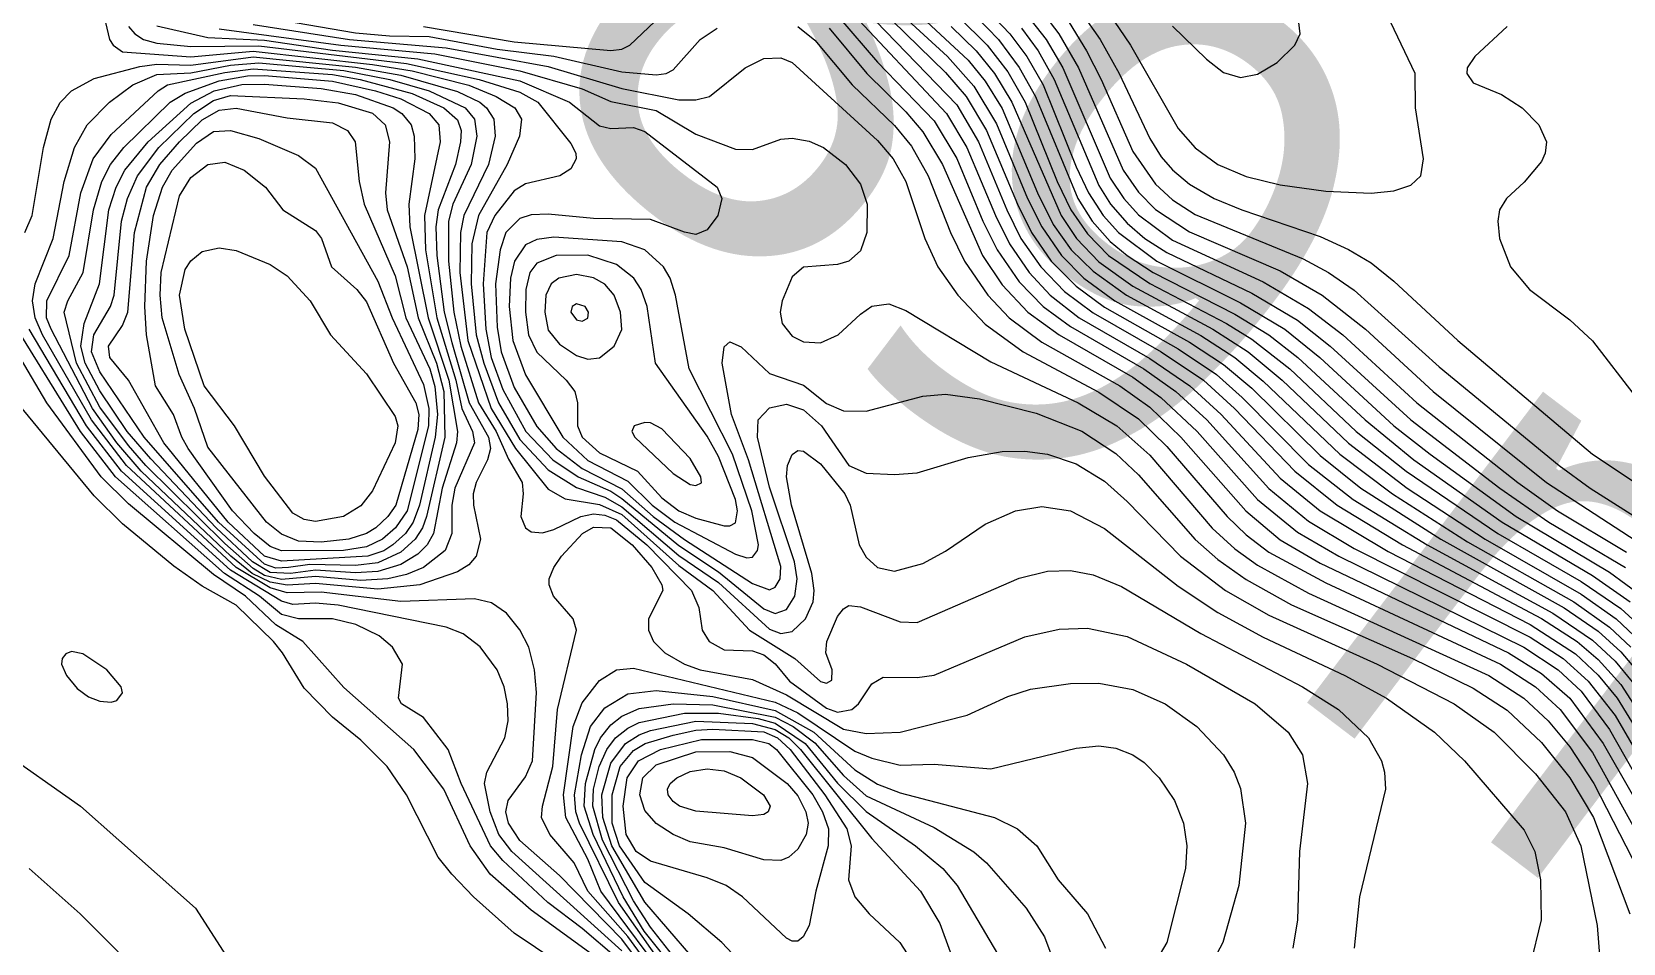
# Model space of a CAD drawing. Extents: x 474277 to 475042, y 254928 to 255625.
# Drawn here: x 474723.27 to 474744.77, y 255539.54 to 255551.85 of the extents above; entities that cross this region are included whole.
import ezdxf

# ---------------------------------------------------------------- set-up
doc = ezdxf.new("R2010")
doc.units = 0
doc.header["$MEASUREMENT"] = 0
doc.layers.add('BaseMapV2_DTM_export_MonNov09090547073261 — entities', color=1, linetype='CONTINUOUS')
doc.styles.get("Standard").update_dxf_attribs({"font": 'romans.shx'})

msp = doc.modelspace()

# ---------------------------------------------------------------- linework, layer by layer
at = {"layer": 'BaseMapV2_DTM_export_MonNov09090547073261 — entities', "color": 15, "linetype": 'Continuous', "true_color": 0xb7484b}
for points in [[(474734.31, 255552.739, 85.75), (474735.64, 255551.513, 85.75), (474735.997, 255551.116, 85.75), (474736.304, 255550.606, 85.75), (474736.723, 255549.596, 85.75), (474736.915, 255549.213, 85.75), (474737.18, 255548.829, 85.75), (474737.485, 255548.523, 85.75), (474737.903, 255548.216, 85.75), (474738.911, 255547.657, 85.75), (474739.371, 255547.355, 85.75), (474739.755, 255547.034, 85.75), (474740.675, 255546.126, 85.75), (474741.228, 255545.686, 85.75), (474742.308, 255544.995, 85.75), (474743.972, 255544.07, 85.75), (474744.432, 255543.752, 85.75), (474744.738, 255543.474, 85.75), (474745.009, 255543.155, 85.75)], [(474734.798, 255552.51, 85.5), (474735.921, 255551.465, 85.5), (474736.151, 255551.182, 85.5), (474736.381, 255550.811, 85.5), (474736.858, 255549.673, 85.5), (474737.071, 255549.248, 85.5), (474737.313, 255548.906, 85.5), (474737.608, 255548.614, 85.5), (474738.059, 255548.293, 85.5), (474739.064, 255547.747, 85.5), (474739.524, 255547.449, 85.5), (474739.908, 255547.132, 85.5), (474740.941, 255546.146, 85.5), (474741.652, 255545.609, 85.5), (474742.668, 255544.961, 85.5), (474744.104, 255544.152, 85.5), (474744.585, 255543.81, 85.5), (474744.873, 255543.539, 85.5)], [(474737.221, 255552.433, 83.25), (474737.702, 255551.743, 83.25), (474737.961, 255551.283, 83.25), (474738.374, 255550.407, 83.25), (474738.528, 255550.162, 83.25), (474738.681, 255549.985, 83.25), (474738.911, 255549.791, 83.25), (474739.243, 255549.596, 83.25), (474739.616, 255549.443, 83.25), (474740.675, 255549.085, 83.25), (474741.058, 255548.909, 83.25), (474741.365, 255548.727, 83.25), (474741.671, 255548.482, 83.25), (474742.538, 255547.679, 83.25), (474744.354, 255546.146, 83.25), (474745.659, 255545.282, 83.25)], [(474737.596, 255552.433, 83), (474738.114, 255551.666, 83), (474738.758, 255550.544, 83), (474738.988, 255550.283, 83), (474739.294, 255550.058, 83), (474739.678, 255549.893, 83), (474740.138, 255549.78, 83), (474740.751, 255549.695, 83), (474741.365, 255549.668, 83), (474741.671, 255549.699, 83), (474741.901, 255549.776, 83), (474742.038, 255549.903, 83), (474742.073, 255550.133, 83), (474741.963, 255550.823, 83), (474741.96, 255551.283, 83), (474741.629, 255551.973, 83)], [(474724.209, 255552.203, 88.5), (474724.317, 255551.743, 88.5), (474724.367, 255551.666, 88.5), (474724.496, 255551.58, 88.5), (474725.416, 255551.511, 88.5), (474726.259, 255551.587, 88.5), (474727.87, 255551.409, 88.5), (474728.406, 255551.32, 88.5), (474729.173, 255551.127, 88.5), (474729.543, 255550.976, 88.5), (474729.797, 255550.823, 88.5), (474729.885, 255550.669, 88.5), (474729.856, 255550.439, 88.5), (474729.692, 255550.056, 88.5), (474729.302, 255549.366, 88.5), (474729.214, 255548.983, 88.5), (474729.203, 255548.446, 88.5), (474729.273, 255547.756, 88.5), (474729.375, 255547.372, 88.5), (474729.575, 255546.836, 88.5), (474729.863, 255546.344, 88.5), (474730.247, 255545.935, 88.5), (474730.63, 255545.695, 88.5), (474731.013, 255545.562, 88.5), (474731.243, 255545.435, 88.5), (474732.01, 255544.777, 88.5), (474732.547, 255544.412, 88.5), (474733.237, 255543.782, 88.5), (474733.39, 255543.724, 88.5), (474733.544, 255543.75, 88.5), (474733.723, 255543.922, 88.5), (474733.825, 255544.152, 88.5), (474733.839, 255544.305, 88.5), (474733.81, 255544.535, 88.5), (474733.535, 255545.456, 88.5), (474733.467, 255545.839, 88.5), (474733.479, 255545.992, 88.5), (474733.544, 255546.141, 88.5), (474733.62, 255546.194, 88.5), (474733.697, 255546.184, 88.5), (474733.927, 255546.014, 88.5), (474734.252, 255545.609, 88.5), (474734.325, 255545.456, 88.5), (474734.448, 255544.919, 88.5), (474734.541, 255544.753, 88.5), (474734.694, 255544.612, 88.5), (474734.924, 255544.564, 88.5), (474735.307, 255544.67, 88.5), (474735.614, 255544.833, 88.5), (474736.151, 255545.201, 88.5), (474736.562, 255545.379, 88.5), (474736.917, 255545.439, 88.5), (474737.301, 255545.381, 88.5), (474737.761, 255545.142, 88.5), (474738.758, 255544.363, 88.5), (474739.294, 255544.006, 88.5), (474739.908, 255543.675, 88.5), (474741.011, 255543.155, 88.5), (474741.571, 255542.849, 88.5), (474742.222, 255542.388, 88.5), (474742.628, 255542.005, 88.5), (474743.435, 255541.068, 88.5), (474743.577, 255540.778, 88.5), (474743.654, 255540.395, 88.5), (474743.661, 255539.858, 88.5), (474743.512, 255539.245, 88.5)], [(474728.56, 255551.921, 87), (474729.787, 255551.713, 87), (474731.09, 255551.598, 87), (474731.243, 255551.616, 87), (474731.351, 255551.666, 87), (474731.857, 255552.151, 87)], [(474734.31, 255552.149, 86.5), (474735.627, 255550.746, 86.5), (474735.902, 255550.286, 86.5), (474736.288, 255549.366, 86.5), (474736.48, 255548.983, 86.5), (474736.743, 255548.599, 86.5), (474737.03, 255548.293, 86.5), (474737.42, 255547.986, 86.5), (474738.374, 255547.438, 86.5), (474738.916, 255547.066, 86.5), (474739.337, 255546.682, 86.5), (474740.138, 255545.822, 86.5), (474740.675, 255545.377, 86.5), (474741.595, 255544.832, 86.5), (474743.512, 255543.845, 86.5), (474744.125, 255543.448, 86.5), (474744.432, 255543.16, 86.5), (474744.691, 255542.849, 86.5), (474745.493, 255541.545, 86.5)], [(474734.4, 255552.28, 86.25), (474735.767, 255550.86, 86.25), (474736.058, 255550.363, 86.25), (474736.442, 255549.443, 86.25), (474736.633, 255549.059, 86.25), (474736.9, 255548.676, 86.25), (474737.224, 255548.339, 86.25), (474737.608, 255548.051, 86.25), (474738.53, 255547.526, 86.25), (474739.099, 255547.142, 86.25), (474739.521, 255546.759, 86.25), (474740.332, 255545.916, 86.25), (474740.905, 255545.454, 86.25), (474741.789, 255544.919, 86.25), (474743.665, 255543.925, 86.25), (474744.147, 255543.615, 86.25), (474744.432, 255543.372, 86.25), (474744.738, 255543.034, 86.25), (474745.699, 255541.545, 86.25)], [(474734.534, 255552.356, 86), (474735.614, 255551.299, 86), (474735.893, 255550.976, 86), (474736.168, 255550.516, 86), (474736.585, 255549.519, 86), (474736.777, 255549.136, 86), (474737.043, 255548.753, 86), (474737.378, 255548.414, 86), (474737.761, 255548.131, 86), (474738.758, 255547.568, 86), (474739.275, 255547.219, 86), (474739.624, 255546.912, 86), (474740.521, 255546.006, 86), (474741.124, 255545.532, 86), (474742.124, 255544.919, 86), (474743.819, 255543.999, 86), (474744.355, 255543.632, 86), (474744.662, 255543.347, 86), (474744.892, 255543.072, 86)], [(474736.853, 255552.203, 83.75), (474737.146, 255551.82, 83.75), (474737.412, 255551.36, 83.75), (474738.014, 255549.979, 83.75), (474738.221, 255549.684, 83.75), (474738.451, 255549.448, 83.75), (474738.911, 255549.148, 83.75), (474740.138, 255548.62, 83.75), (474740.703, 255548.293, 83.75), (474741.288, 255547.832, 83.75), (474742.201, 255546.989, 83.75), (474743.735, 255545.762, 83.75), (474745.498, 255544.612, 83.75)], [(474724.956, 255551.928, 88), (474725.646, 255551.773, 88), (474726.413, 255551.735, 88), (474727.333, 255551.6, 88), (474728.483, 255551.483, 88), (474729.863, 255551.185, 88), (474730.535, 255550.9, 88), (474730.937, 255550.578, 88), (474731.09, 255550.544, 88), (474731.397, 255550.555, 88), (474731.55, 255550.504, 88), (474732.529, 255549.749, 88), (474732.593, 255549.596, 88), (474732.539, 255549.366, 88), (474732.394, 255549.175, 88), (474732.24, 255549.111, 88), (474732.087, 255549.141, 88), (474731.627, 255549.314, 88), (474730.86, 255549.328, 88), (474730.247, 255549.387, 88), (474730.017, 255549.375, 88), (474729.863, 255549.327, 88), (474729.672, 255549.136, 88), (474729.595, 255548.906, 88), (474729.536, 255548.446, 88), (474729.557, 255547.859, 88), (474729.609, 255547.526, 88), (474729.787, 255547.047, 88), (474730.093, 255546.52, 88), (474730.354, 255546.222, 88), (474730.707, 255545.952, 88), (474731.243, 255545.675, 88), (474731.665, 255545.302, 88), (474732.087, 255544.994, 88), (474733.007, 255544.4, 88), (474733.237, 255544.314, 88), (474733.314, 255544.349, 88), (474733.379, 255544.459, 88), (474733.39, 255544.626, 88), (474732.951, 255546.069, 88), (474732.722, 255546.682, 88), (474732.595, 255547.372, 88), (474732.624, 255547.592, 88), (474732.7, 255547.661, 88), (474732.854, 255547.593, 88), (474733.237, 255547.235, 88), (474733.697, 255547.077, 88), (474734.004, 255546.829, 88), (474734.234, 255546.728, 88), (474734.541, 255546.723, 88), (474735.307, 255546.926, 88), (474735.614, 255546.954, 88), (474736.074, 255546.891, 88), (474736.841, 255546.699, 88), (474737.454, 255546.453, 88), (474737.914, 255546.154, 88), (474738.221, 255545.867, 88), (474738.988, 255544.991, 88), (474739.294, 255544.721, 88), (474739.678, 255544.452, 88), (474740.291, 255544.112, 88), (474741.923, 255543.385, 88), (474742.745, 255542.986, 88), (474743.205, 255542.688, 88), (474743.665, 255542.249, 88), (474744.048, 255541.775, 88), (474744.369, 255541.238, 88), (474744.861, 255539.935, 88)], [(474726.259, 255551.949, 87.5), (474727.563, 255551.743, 87.5), (474728.866, 255551.633, 87.5), (474730.247, 255551.38, 87.5), (474731.243, 255551.082, 87.5), (474732.01, 255550.929, 87.5), (474732.24, 255550.93, 87.5), (474732.427, 255550.976, 87.5), (474732.909, 255551.36, 87.5), (474733.16, 255551.486, 87.5), (474733.39, 255551.496, 87.5), (474733.544, 255551.434, 87.5), (474734.694, 255550.379, 87.5), (474734.909, 255550.133, 87.5), (474735.08, 255549.826, 87.5), (474735.333, 255549.059, 87.5), (474735.512, 255548.676, 87.5), (474735.779, 255548.293, 87.5), (474736.151, 255547.901, 87.5), (474736.663, 255547.526, 87.5), (474737.684, 255546.981, 87.5), (474738.221, 255546.623, 87.5), (474738.604, 255546.249, 87.5), (474739.418, 255545.302, 87.5), (474739.678, 255545.056, 87.5), (474739.985, 255544.821, 87.5), (474740.751, 255544.406, 87.5), (474743.114, 255543.309, 87.5), (474743.588, 255543.002, 87.5), (474743.921, 255542.695, 87.5), (474744.355, 255542.115, 87.5), (474745.093, 255540.778, 87.5)], [(474726.828, 255551.973, 87.25), (474727.64, 255551.836, 87.25), (474728.1, 255551.792, 87.25), (474728.636, 255551.784, 87.25), (474729.557, 255551.613, 87.25), (474730.323, 255551.52, 87.25), (474731.243, 255551.308, 87.25), (474731.704, 255551.269, 87.25), (474731.842, 255551.283, 87.25), (474731.934, 255551.334, 87.25), (474732.299, 255551.743, 87.25), (474732.529, 255551.896, 87.25)], [(474734.17, 255552.05, 86.75), (474734.694, 255551.438, 86.75), (474735.461, 255550.644, 86.75), (474735.767, 255550.137, 86.75), (474736.119, 255549.289, 86.75), (474736.31, 255548.906, 86.75), (474736.611, 255548.472, 86.75), (474736.935, 255548.139, 86.75), (474737.301, 255547.867, 86.75), (474738.295, 255547.296, 86.75), (474738.724, 255546.989, 86.75), (474739.145, 255546.606, 86.75), (474739.985, 255545.681, 86.75), (474740.521, 255545.239, 86.75), (474741.135, 255544.872, 86.75), (474743.512, 255543.673, 86.75), (474743.958, 255543.385, 86.75), (474744.297, 255543.079, 86.75), (474744.662, 255542.614, 86.75), (474745.275, 255541.563, 86.75)], [(474735.79, 255552.05, 85), (474736.178, 255551.666, 85), (474736.457, 255551.306, 85), (474736.689, 255550.9, 85), (474737.122, 255549.826, 85), (474737.309, 255549.443, 85), (474737.531, 255549.119, 85), (474737.815, 255548.829, 85), (474738.374, 255548.451, 85), (474739.412, 255547.909, 85), (474739.755, 255547.699, 85), (474740.266, 255547.296, 85), (474741.164, 255546.452, 85), (474741.839, 255545.916, 85), (474743.076, 255545.072, 85), (474744.202, 255544.426, 85), (474744.738, 255544.059, 85), (474745.058, 255543.769, 85)], [(474736.032, 255552.05, 84.75), (474736.329, 255551.743, 84.75), (474736.611, 255551.366, 84.75), (474736.829, 255550.976, 84.75), (474737.403, 255549.596, 84.75), (474737.597, 255549.289, 84.75), (474737.838, 255549.018, 84.75), (474738.068, 255548.826, 84.75), (474738.421, 255548.599, 84.75), (474739.524, 255548.034, 84.75), (474739.982, 255547.756, 84.75), (474740.376, 255547.449, 84.75), (474741.283, 255546.606, 84.75), (474741.943, 255546.069, 84.75), (474743.135, 255545.225, 84.75), (474744.355, 255544.507, 84.75), (474744.864, 255544.152, 84.75)], [(474736.191, 255552.126, 84.5), (474736.482, 255551.82, 84.5), (474736.712, 255551.513, 84.5), (474736.935, 255551.13, 84.5), (474737.378, 255550.023, 84.5), (474737.545, 255549.673, 84.5), (474737.743, 255549.366, 84.5), (474737.95, 255549.136, 84.5), (474738.47, 255548.753, 84.5), (474739.601, 255548.189, 84.5), (474740.199, 255547.832, 84.5), (474740.673, 255547.449, 84.5), (474741.671, 255546.529, 84.5), (474742.163, 255546.146, 84.5), (474743.325, 255545.302, 84.5), (474744.585, 255544.55, 84.5), (474745.025, 255544.229, 84.5)], [(474736.687, 255552.11, 84), (474736.976, 255551.743, 84), (474737.201, 255551.36, 84), (474737.838, 255549.873, 84), (474738.023, 255549.596, 84), (474738.221, 255549.377, 84), (474738.681, 255549.036, 84), (474739.908, 255548.473, 84), (474740.521, 255548.113, 84), (474740.983, 255547.756, 84), (474741.983, 255546.836, 84), (474743.349, 255545.762, 84), (474743.885, 255545.379, 84), (474744.815, 255544.819, 84)], [(474737.283, 255551.973, 83.5), (474737.52, 255551.59, 83.5), (474737.719, 255551.206, 83.5), (474738.144, 255550.232, 83.5), (474738.451, 255549.789, 83.5), (474738.681, 255549.577, 83.5), (474738.988, 255549.383, 83.5), (474740.445, 255548.782, 83.5), (474740.787, 255548.599, 83.5), (474741.135, 255548.361, 83.5), (474742.285, 255547.326, 83.5), (474743.907, 255545.992, 83.5), (474744.323, 255545.686, 83.5), (474745.505, 255544.936, 83.5)], [(474739.831, 255551.276, 82.75), (474740.094, 255551.436, 82.75), (474740.332, 255551.666, 82.75), (474740.404, 255551.82, 82.75), (474740.386, 255551.973, 82.75)], [(474724.573, 255551.92, 88.25), (474724.659, 255551.82, 88.25), (474724.776, 255551.743, 88.25), (474724.956, 255551.693, 88.25), (474725.416, 255551.651, 88.25), (474726.336, 255551.661, 88.25), (474728.33, 255551.419, 88.25), (474729.315, 255551.206, 88.25), (474729.863, 255551.032, 88.25), (474730.108, 255550.9, 88.25), (474730.553, 255550.341, 88.25), (474730.621, 255550.209, 88.25), (474730.626, 255550.133, 88.25), (474730.553, 255549.998, 88.25), (474730.404, 255549.903, 88.25), (474729.94, 255549.797, 88.25), (474729.787, 255549.702, 88.25), (474729.525, 255549.366, 88.25), (474729.416, 255549.136, 88.25), (474729.365, 255548.446, 88.25), (474729.402, 255547.832, 88.25), (474729.476, 255547.449, 88.25), (474729.633, 255547.019, 88.25), (474729.944, 255546.452, 88.25), (474730.309, 255546.069, 88.25), (474730.649, 255545.839, 88.25), (474731.09, 255545.644, 88.25), (474731.243, 255545.546, 88.25), (474732.01, 255544.91, 88.25), (474732.547, 255544.557, 88.25), (474733.16, 255544.057, 88.25), (474733.314, 255543.995, 88.25), (474733.467, 255544.046, 88.25), (474733.577, 255544.229, 88.25), (474733.609, 255544.459, 88.25), (474733.573, 255544.689, 88.25), (474733.237, 255545.701, 88.25), (474733.074, 255546.376, 88.25), (474733.085, 255546.606, 88.25), (474733.237, 255546.77, 88.25), (474733.467, 255546.819, 88.25), (474733.697, 255546.743, 88.25), (474733.938, 255546.529, 88.25), (474734.31, 255545.992, 88.25), (474734.541, 255545.887, 88.25), (474734.924, 255545.869, 88.25), (474735.231, 255545.891, 88.25), (474735.921, 255546.1, 88.25), (474736.381, 255546.181, 88.25), (474736.687, 255546.187, 88.25), (474736.994, 255546.146, 88.25), (474737.378, 255546.014, 88.25), (474737.761, 255545.779, 88.25), (474738.068, 255545.505, 88.25), (474738.788, 255544.765, 88.25), (474739.399, 255544.305, 88.25), (474739.985, 255543.969, 88.25), (474741.447, 255543.309, 88.25), (474742.485, 255542.772, 88.25), (474743.026, 255542.388, 88.25), (474743.588, 255541.826, 88.25), (474743.993, 255541.315, 88.25), (474744.198, 255540.855, 88.25), (474744.418, 255539.781, 88.25), (474744.471, 255539.091, 88.25)], [(474725.799, 255551.887, 87.75), (474727.443, 255551.666, 87.75), (474728.713, 255551.55, 87.75), (474729.863, 255551.321, 87.75), (474730.707, 255551.076, 87.75), (474731.09, 255550.905, 87.75), (474731.704, 255550.785, 87.75), (474732.24, 255550.464, 87.75), (474732.777, 255550.264, 87.75), (474733.007, 255550.26, 87.75), (474733.39, 255550.397, 87.75), (474733.544, 255550.414, 87.75), (474733.774, 255550.373, 87.75), (474733.964, 255550.286, 87.75), (474734.264, 255550.056, 87.75), (474734.464, 255549.789, 87.75), (474734.554, 255549.519, 87.75), (474734.55, 255549.136, 87.75), (474734.464, 255548.891, 87.75), (474734.31, 255548.75, 87.75), (474734.157, 255548.706, 87.75), (474733.697, 255548.668, 87.75), (474733.544, 255548.541, 87.75), (474733.409, 255548.216, 87.75), (474733.379, 255548.063, 87.75), (474733.405, 255547.909, 87.75), (474733.544, 255547.739, 87.75), (474733.697, 255547.661, 87.75), (474733.927, 255547.647, 87.75), (474734.166, 255547.756, 87.75), (474734.464, 255548.036, 87.75), (474734.617, 255548.142, 87.75), (474734.847, 255548.173, 87.75), (474735.077, 255548.084, 87.75), (474736.227, 255547.392, 87.75), (474737.407, 255546.836, 87.75), (474737.927, 255546.529, 87.75), (474738.374, 255546.133, 87.75), (474739.218, 255545.147, 87.75), (474739.524, 255544.868, 87.75), (474739.831, 255544.646, 87.75), (474740.521, 255544.268, 87.75), (474742.956, 255543.155, 87.75), (474743.427, 255542.849, 87.75), (474743.757, 255542.542, 87.75), (474744.048, 255542.192, 87.75), (474744.375, 255541.698, 87.75), (474745.238, 255540.012, 87.75)], [(474733.62, 255551.918, 87.25), (474733.85, 255551.737, 87.25), (474734.352, 255551.13, 87.25), (474734.924, 255550.584, 87.25), (474735.154, 255550.306, 87.25), (474735.379, 255549.903, 87.25), (474735.682, 255549.136, 87.25), (474735.872, 255548.753, 87.25), (474736.185, 255548.293, 87.25), (474736.476, 255547.986, 87.25), (474736.917, 255547.659, 87.25), (474737.969, 255547.066, 87.25), (474738.374, 255546.78, 87.25), (474738.796, 255546.376, 87.25), (474739.671, 255545.379, 87.25), (474740.138, 255544.988, 87.25), (474740.675, 255544.674, 87.25), (474743.219, 255543.462, 87.25), (474743.665, 255543.184, 87.25), (474744.048, 255542.849, 87.25), (474744.5, 255542.235, 87.25), (474745.246, 255540.932, 87.25)], [(474734.043, 255551.896, 87), (474734.55, 255551.283, 87), (474735.077, 255550.767, 87), (474735.307, 255550.498, 87), (474735.574, 255550.056, 87), (474736.114, 255548.829, 87), (474736.381, 255548.433, 87), (474736.726, 255548.063, 87), (474737.148, 255547.754, 87), (474738.144, 255547.183, 87), (474738.524, 255546.912, 87), (474739.015, 255546.452, 87), (474739.831, 255545.532, 87), (474740.368, 255545.093, 87), (474740.929, 255544.765, 87), (474743.428, 255543.539, 87), (474743.891, 255543.232, 87), (474744.202, 255542.942, 87), (474744.585, 255542.428, 87), (474745.13, 255541.468, 87)], [(474735.691, 255551.918, 85.25), (474736.028, 255551.59, 85.25), (474736.277, 255551.283, 85.25), (474736.512, 255550.9, 85.25), (474737.177, 255549.366, 85.25), (474737.382, 255549.059, 85.25), (474737.684, 255548.744, 85.25), (474738.144, 255548.414, 85.25), (474739.227, 255547.832, 85.25), (474739.703, 255547.526, 85.25), (474740.163, 255547.142, 85.25), (474741.058, 255546.294, 85.25), (474741.851, 255545.686, 85.25), (474742.908, 255544.995, 85.25), (474744.202, 255544.256, 85.25), (474744.675, 255543.922, 85.25), (474744.999, 255543.615, 85.25)], [(474736.64, 255551.896, 84.25), (474736.866, 255551.59, 84.25), (474737.083, 255551.206, 84.25), (474737.684, 255549.772, 84.25), (474737.844, 255549.519, 84.25), (474738.068, 255549.264, 84.25), (474738.309, 255549.059, 84.25), (474738.604, 255548.868, 84.25), (474739.755, 255548.32, 84.25), (474740.368, 255547.955, 84.25), (474740.813, 255547.602, 84.25), (474741.901, 255546.609, 84.25), (474743.106, 255545.686, 84.25), (474743.765, 255545.225, 84.25), (474744.8, 255544.612, 84.25)], [(474738.681, 255551.924, 82.75), (474739.141, 255551.481, 82.75), (474739.371, 255551.301, 82.75), (474739.601, 255551.229, 82.75), (474739.831, 255551.276, 82.75)], [(474743.205, 255551.92, 83), (474742.765, 255551.513, 83), (474742.664, 255551.36, 83), (474742.657, 255551.283, 83), (474742.745, 255551.16, 83), (474743.128, 255551.003, 83), (474743.406, 255550.823, 83), (474743.631, 255550.593, 83), (474743.735, 255550.363, 83), (474743.718, 255550.209, 83), (474743.665, 255550.098, 83), (474743.435, 255549.817, 83), (474743.193, 255549.596, 83), (474743.1, 255549.443, 83), (474743.079, 255549.289, 83), (474743.101, 255549.059, 83), (474743.25, 255548.676, 83), (474743.507, 255548.369, 83), (474744.048, 255547.96, 83), (474744.355, 255547.677, 83), (474744.946, 255546.912, 83)], [(474723.173, 255549.136, 88.75), (474723.275, 255549.366, 88.75), (474723.426, 255550.286, 88.75), (474723.528, 255550.669, 88.75), (474723.652, 255550.893, 88.75), (474723.806, 255551.05, 88.75), (474724.113, 255551.217, 88.75), (474724.726, 255551.382, 88.75), (474724.956, 255551.413, 88.75), (474725.416, 255551.398, 88.75), (474726.259, 255551.509, 88.75), (474727.64, 255551.372, 88.75), (474728.253, 255551.264, 88.75), (474729.02, 255551.04, 88.75), (474729.321, 255550.9, 88.75), (474729.412, 255550.823, 88.75), (474729.513, 255550.669, 88.75), (474729.531, 255550.439, 88.75), (474729.439, 255550.056, 88.75), (474729.104, 255549.366, 88.75), (474729.063, 255549.136, 88.75), (474729.051, 255548.599, 88.75), (474729.161, 255547.679, 88.75), (474729.475, 255546.759, 88.75), (474729.804, 255546.222, 88.75), (474730.247, 255545.672, 88.75), (474730.477, 255545.542, 88.75), (474730.937, 255545.467, 88.75), (474731.243, 255545.328, 88.75), (474732.01, 255544.639, 88.75), (474732.471, 255544.305, 88.75), (474732.967, 255543.769, 88.75), (474733.579, 255543.385, 88.75), (474733.927, 255543.075, 88.75), (474734.004, 255543.052, 88.75), (474734.08, 255543.092, 88.75), (474734.084, 255543.232, 88.75), (474733.998, 255543.462, 88.75), (474734.009, 255543.615, 88.75), (474734.157, 255543.952, 88.75), (474734.234, 255544.056, 88.75), (474734.31, 255544.101, 88.75), (474734.464, 255544.083, 88.75), (474735.001, 255543.882, 88.75), (474735.231, 255543.871, 88.75), (474736.611, 255544.468, 88.75), (474736.994, 255544.565, 88.75), (474737.301, 255544.575, 88.75), (474737.608, 255544.516, 88.75), (474737.991, 255544.358, 88.75), (474739.064, 255543.722, 88.75), (474740.439, 255543.002, 88.75), (474740.922, 255542.695, 88.75), (474741.329, 255542.312, 88.75), (474741.507, 255542.005, 88.75), (474741.547, 255541.852, 88.75), (474741.558, 255541.622, 88.75), (474741.208, 255540.165, 88.75), (474741.136, 255539.475, 88.75)], [(474731.934, 255538.663, 89), (474731.243, 255539.594, 89), (474730.4, 255540.454, 89), (474729.863, 255540.925, 89), (474729.71, 255541.16, 89), (474729.674, 255541.315, 89), (474729.704, 255541.468, 89), (474729.94, 255541.788, 89), (474730.032, 255542.005, 89), (474730.086, 255542.925, 89), (474730.061, 255543.232, 89), (474729.982, 255543.539, 89), (474729.863, 255543.773, 89), (474729.681, 255543.999, 89), (474729.48, 255544.139, 89), (474729.25, 255544.191, 89), (474728.253, 255544.157, 89), (474727.18, 255544.28, 89), (474726.72, 255544.274, 89), (474726.49, 255544.341, 89), (474726.028, 255544.612, 89), (474724.546, 255545.992, 89), (474724.073, 255546.606, 89), (474723.412, 255547.756, 89), (474723.312, 255547.986, 89), (474723.278, 255548.216, 89), (474723.313, 255548.446, 89), (474723.555, 255549.059, 89), (474723.705, 255549.826, 89), (474723.847, 255550.286, 89), (474724.016, 255550.593, 89), (474724.319, 255550.9, 89), (474724.633, 255551.13, 89), (474724.956, 255551.271, 89), (474725.416, 255551.294, 89), (474725.953, 255551.399, 89), (474726.336, 255551.431, 89), (474727.486, 255551.324, 89), (474728.106, 255551.206, 89), (474728.636, 255551.052, 89), (474729.126, 255550.823, 89), (474729.251, 255550.669, 89), (474729.282, 255550.439, 89), (474729.205, 255550.056, 89), (474728.959, 255549.519, 89), (474728.901, 255549.289, 89), (474728.899, 255548.753, 89), (474728.97, 255548.063, 89), (474729.064, 255547.602, 89), (474729.304, 255546.836, 89), (474729.542, 255546.452, 89), (474729.71, 255546.078, 89), (474729.894, 255545.762, 89), (474729.908, 255545.609, 89), (474729.877, 255545.302, 89), (474729.938, 255545.149, 89), (474730.017, 255545.096, 89), (474730.17, 255545.084, 89), (474730.323, 255545.128, 89), (474730.688, 255545.302, 89), (474730.86, 255545.338, 89), (474731.013, 255545.321, 89), (474731.167, 255545.258, 89), (474731.577, 255544.919, 89), (474732.184, 255544.305, 89), (474732.283, 255544.075, 89), (474732.328, 255543.769, 89), (474732.422, 255543.615, 89), (474732.624, 255543.502, 89), (474733.007, 255543.487, 89), (474733.16, 255543.436, 89), (474733.314, 255543.312, 89), (474733.507, 255543.079, 89), (474734.004, 255542.714, 89), (474734.157, 255542.661, 89), (474734.347, 255542.695, 89), (474734.438, 255542.772, 89), (474734.617, 255543.044, 89), (474734.771, 255543.131, 89), (474735.231, 255543.129, 89), (474735.461, 255543.161, 89), (474736.687, 255543.679, 89), (474737.148, 255543.78, 89), (474737.531, 255543.796, 89), (474738.068, 255543.684, 89), (474738.872, 255543.309, 89), (474739.797, 255542.772, 89), (474740.243, 255542.388, 89), (474740.437, 255542.082, 89), (474740.506, 255541.698, 89), (474740.396, 255540.778, 89), (474740.372, 255539.858, 89), (474740.307, 255539.475, 89)], [(474728.513, 255544.382, 89.25), (474727.946, 255544.322, 89.25), (474727.103, 255544.399, 89.25), (474726.72, 255544.375, 89.25), (474726.49, 255544.414, 89.25), (474726.245, 255544.535, 89.25), (474725.96, 255544.765, 89.25), (474724.744, 255545.916, 89.25), (474724.417, 255546.299, 89.25), (474724.088, 255546.759, 89.25), (474723.528, 255547.832, 89.25), (474723.468, 255547.986, 89.25), (474723.472, 255548.216, 89.25), (474723.774, 255548.829, 89.25), (474723.931, 255549.673, 89.25), (474724.096, 255550.133, 89.25), (474724.343, 255550.463, 89.25), (474724.977, 255551.053, 89.25), (474725.104, 255551.13, 89.25), (474725.876, 255551.297, 89.25), (474726.259, 255551.35, 89.25), (474727.333, 255551.27, 89.25), (474727.705, 255551.206, 89.25), (474728.406, 255551.015, 89.25), (474728.836, 255550.823, 89.25), (474729.02, 255550.658, 89.25), (474729.068, 255550.516, 89.25), (474729.059, 255550.363, 89.25), (474728.992, 255550.056, 89.25), (474728.759, 255549.443, 89.25), (474728.729, 255549.213, 89.25), (474728.741, 255548.829, 89.25), (474728.842, 255548.063, 89.25), (474728.943, 255547.651, 89.25), (474729.176, 255546.836, 89.25), (474729.438, 255546.376, 89.25), (474729.467, 255546.222, 89.25), (474729.426, 255546.069, 89.25), (474729.272, 255545.762, 89.25), (474729.234, 255545.609, 89.25), (474729.235, 255545.456, 89.25), (474729.329, 255544.995, 89.25), (474729.274, 255544.765, 89.25), (474729.173, 255544.651, 89.25), (474729.02, 255544.554, 89.25), (474728.513, 255544.382, 89.25)], [(474728.079, 255544.459, 89.5), (474727.716, 255544.438, 89.5), (474727.103, 255544.492, 89.5), (474726.643, 255544.454, 89.5), (474726.413, 255544.507, 89.5), (474726.259, 255544.599, 89.5), (474725.876, 255544.94, 89.5), (474724.81, 255545.992, 89.5), (474724.573, 255546.261, 89.5), (474724.189, 255546.78, 89.5), (474723.874, 255547.372, 89.5), (474723.704, 255548.063, 89.5), (474723.754, 255548.216, 89.5), (474723.964, 255548.599, 89.5), (474724.1, 255549.443, 89.5), (474724.214, 255549.826, 89.5), (474724.33, 255550.056, 89.5), (474724.512, 255550.286, 89.5), (474725.139, 255550.9, 89.5), (474725.339, 255551.021, 89.5), (474725.799, 255551.184, 89.5), (474726.183, 255551.252, 89.5), (474726.413, 255551.258, 89.5), (474727.333, 255551.182, 89.5), (474727.912, 255551.053, 89.5), (474728.253, 255550.941, 89.5), (474728.636, 255550.746, 89.5), (474728.768, 255550.593, 89.5), (474728.788, 255550.363, 89.5), (474728.575, 255549.366, 89.5), (474728.586, 255548.906, 89.5), (474728.739, 255547.986, 89.5), (474728.999, 255547.142, 89.5), (474729.079, 255546.759, 89.5), (474729.225, 255546.452, 89.5), (474729.252, 255546.299, 89.5), (474728.983, 255545.686, 89.5), (474728.946, 255545.456, 89.5), (474728.942, 255545.072, 89.5), (474728.855, 255544.842, 89.5), (474728.559, 255544.612, 89.5), (474728.33, 255544.518, 89.5), (474728.079, 255544.459, 89.5)], [(474726.762, 255544.535, 89.75), (474726.49, 255544.545, 89.75), (474726.249, 255544.689, 89.75), (474725.76, 255545.149, 89.75), (474724.879, 255546.08, 89.75), (474724.559, 255546.452, 89.75), (474724.189, 255547, 89.75), (474723.988, 255547.372, 89.75), (474723.932, 255547.602, 89.75), (474723.974, 255547.909, 89.75), (474724.182, 255548.446, 89.75), (474724.308, 255549.443, 89.75), (474724.408, 255549.749, 89.75), (474724.527, 255549.979, 89.75), (474724.839, 255550.363, 89.75), (474725.416, 255550.884, 89.75), (474725.733, 255551.053, 89.75), (474726.106, 255551.137, 89.75), (474726.413, 255551.142, 89.75), (474727.18, 255551.082, 89.75), (474727.64, 255551.001, 89.75), (474728.151, 255550.823, 89.75), (474728.267, 255550.746, 89.75), (474728.396, 255550.593, 89.75), (474728.434, 255550.439, 89.75), (474728.445, 255550.133, 89.75), (474728.365, 255549.519, 89.75), (474728.378, 255549.213, 89.75), (474728.622, 255547.986, 89.75), (474728.903, 255547.142, 89.75), (474729.019, 255546.452, 89.75), (474729.006, 255546.299, 89.75), (474728.812, 255545.686, 89.75), (474728.697, 255545.072, 89.75), (474728.611, 255544.919, 89.75), (474728.483, 255544.792, 89.75), (474728.253, 255544.653, 89.75), (474727.946, 255544.559, 89.75), (474727.64, 255544.54, 89.75), (474727.103, 255544.576, 89.75), (474726.762, 255544.535, 89.75)], [(474726.736, 255544.612, 90), (474726.566, 255544.604, 90), (474726.413, 255544.658, 90), (474725.791, 255545.225, 90), (474724.788, 255546.376, 90), (474724.189, 255547.257, 90), (474724.075, 255547.526, 90), (474724.108, 255547.756, 90), (474724.33, 255548.139, 90), (474724.38, 255548.293, 90), (474724.48, 255549.289, 90), (474724.561, 255549.596, 90), (474724.696, 255549.903, 90), (474724.985, 255550.286, 90), (474725.46, 255550.746, 90), (474725.723, 255550.92, 90), (474725.953, 255550.99, 90), (474726.95, 255550.944, 90), (474727.41, 255550.889, 90), (474727.87, 255550.751, 90), (474728.042, 255550.593, 90), (474728.1, 255550.363, 90), (474728.048, 255549.673, 90), (474728.072, 255549.443, 90), (474728.339, 255548.676, 90), (474728.489, 255547.986, 90), (474728.735, 255547.372, 90), (474728.834, 255546.989, 90), (474728.848, 255546.376, 90), (474728.601, 255545.302, 90), (474728.547, 255545.149, 90), (474728.449, 255544.995, 90), (474728.253, 255544.82, 90), (474727.946, 255544.677, 90), (474727.64, 255544.639, 90), (474727.026, 255544.654, 90), (474726.736, 255544.612, 90)], [(474727.807, 255544.765, 90.25), (474726.643, 255544.699, 90.25), (474726.413, 255544.767, 90.25), (474725.922, 255545.225, 90.25), (474725.052, 255546.299, 90.25), (474724.573, 255547.145, 90.25), (474724.323, 255547.449, 90.25), (474724.304, 255547.602, 90.25), (474724.496, 255547.88, 90.25), (474724.566, 255548.063, 90.25), (474724.658, 255549.136, 90.25), (474724.82, 255549.749, 90.25), (474724.999, 255550.056, 90.25), (474725.264, 255550.363, 90.25), (474725.569, 255550.66, 90.25), (474725.799, 255550.789, 90.25), (474726.029, 255550.818, 90.25), (474726.72, 255550.687, 90.25), (474727.333, 255550.617, 90.25), (474727.534, 255550.516, 90.25), (474727.636, 255550.363, 90.25), (474727.693, 255549.826, 90.25), (474727.761, 255549.519, 90.25), (474728.176, 255548.552, 90.25), (474728.324, 255547.986, 90.25), (474728.646, 255547.296, 90.25), (474728.713, 255547.06, 90.25), (474728.749, 255546.682, 90.25), (474728.718, 255546.376, 90.25), (474728.509, 255545.456, 90.25), (474728.423, 255545.225, 90.25), (474728.316, 255545.072, 90.25), (474728.148, 255544.919, 90.25), (474728.023, 255544.84, 90.25), (474727.807, 255544.765, 90.25)], [(474727.478, 255544.842, 90.5), (474726.643, 255544.841, 90.5), (474726.49, 255544.899, 90.5), (474726.271, 255545.072, 90.5), (474725.982, 255545.379, 90.5), (474725.383, 255546.222, 90.5), (474725.294, 255546.376, 90.5), (474725.184, 255546.682, 90.5), (474724.941, 255547.066, 90.5), (474724.819, 255547.756, 90.5), (474724.798, 255548.139, 90.5), (474724.818, 255548.753, 90.5), (474724.915, 255549.366, 90.5), (474725.033, 255549.749, 90.5), (474725.166, 255549.979, 90.5), (474725.493, 255550.345, 90.5), (474725.723, 255550.502, 90.5), (474725.953, 255550.517, 90.5), (474726.336, 255550.407, 90.5), (474726.873, 255550.179, 90.5), (474727.103, 255550.007, 90.5), (474727.946, 255548.481, 90.5), (474728.138, 255547.986, 90.5), (474728.56, 255547.087, 90.5), (474728.632, 255546.759, 90.5), (474728.628, 255546.529, 90.5), (474728.339, 255545.379, 90.5), (474728.182, 255545.149, 90.5), (474728.007, 255544.995, 90.5), (474727.793, 255544.895, 90.5), (474727.478, 255544.842, 90.5)], [(474727.552, 255544.995, 90.75), (474727.18, 255544.954, 90.75), (474726.873, 255544.971, 90.75), (474726.643, 255545.062, 90.75), (474726.44, 255545.225, 90.75), (474725.646, 255546.24, 90.75), (474725.468, 255546.759, 90.75), (474725.258, 255547.219, 90.75), (474725.029, 255547.986, 90.75), (474725.001, 255548.293, 90.75), (474725.016, 255548.599, 90.75), (474725.263, 255549.631, 90.75), (474725.416, 255549.88, 90.75), (474725.646, 255550.055, 90.75), (474725.876, 255550.088, 90.75), (474726.136, 255549.979, 90.75), (474726.426, 255549.749, 90.75), (474726.662, 255549.443, 90.75), (474727.103, 255549.165, 90.75), (474727.181, 255549.059, 90.75), (474727.318, 255548.676, 90.75), (474727.659, 255548.369, 90.75), (474727.793, 255548.201, 90.75), (474728.155, 255547.372, 90.75), (474728.459, 255546.836, 90.75), (474728.498, 255546.682, 90.75), (474728.483, 255546.476, 90.75), (474728.185, 255545.456, 90.75), (474728.08, 255545.302, 90.75), (474727.918, 255545.149, 90.75), (474727.792, 255545.072, 90.75), (474727.552, 255544.995, 90.75)], [(474727.479, 255545.302, 91), (474727.103, 255545.237, 91), (474726.95, 255545.26, 91), (474726.796, 255545.346, 91), (474726.413, 255545.846, 91), (474726.009, 255546.529, 91), (474725.596, 255547.066, 91), (474725.336, 255547.832, 91), (474725.263, 255548.293, 91), (474725.339, 255548.637, 91), (474725.416, 255548.755, 91), (474725.569, 255548.881, 91), (474725.799, 255548.932, 91), (474726.029, 255548.894, 91), (474726.49, 255548.706, 91), (474726.72, 255548.553, 91), (474727.03, 255548.216, 91), (474727.304, 255547.756, 91), (474727.793, 255547.229, 91), (474728.176, 255546.655, 91), (474728.215, 255546.529, 91), (474728.18, 255546.299, 91), (474727.87, 255545.65, 91), (474727.716, 255545.445, 91), (474727.479, 255545.302, 91)], [(474733.007, 255544.753, 87.75), (474733.075, 255544.842, 87.75), (474733.087, 255544.919, 87.75), (474732.996, 255545.379, 87.75), (474732.738, 255546.146, 87.75), (474732.151, 255547.296, 87.75), (474731.967, 255548.293, 87.75), (474731.892, 255548.523, 87.75), (474731.804, 255548.676, 87.75), (474731.553, 255548.906, 87.75), (474731.243, 255549.01, 87.75), (474730.323, 255549.075, 87.75), (474730.093, 255549.045, 87.75), (474729.94, 255548.972, 87.75), (474729.79, 255548.753, 87.75), (474729.737, 255548.523, 87.75), (474729.718, 255548.139, 87.75), (474729.767, 255547.679, 87.75), (474729.94, 255547.214, 87.75), (474730.442, 255546.376, 87.75), (474730.783, 255546.061, 87.75), (474731.32, 255545.778, 87.75), (474731.65, 255545.456, 87.75), (474731.956, 255545.225, 87.75), (474732.777, 255544.794, 87.75), (474732.93, 255544.744, 87.75), (474733.007, 255544.753, 87.75)], [(474732.777, 255545.219, 87.5), (474732.804, 255545.379, 87.5), (474732.777, 255545.532, 87.5), (474732.547, 255546.115, 87.5), (474732.394, 255546.388, 87.5), (474731.694, 255547.372, 87.5), (474731.585, 255548.139, 87.5), (474731.502, 255548.369, 87.5), (474731.405, 255548.523, 87.5), (474731.167, 255548.708, 87.5), (474730.783, 255548.83, 87.5), (474730.352, 255548.829, 87.5), (474730.093, 255548.726, 87.5), (474729.997, 255548.599, 87.5), (474729.945, 255548.369, 87.5), (474729.938, 255548.063, 87.5), (474729.98, 255547.756, 87.5), (474730.093, 255547.522, 87.5), (474730.487, 255547.142, 87.5), (474730.605, 255546.989, 87.5), (474730.64, 255546.836, 87.5), (474730.644, 255546.529, 87.5), (474730.707, 255546.373, 87.5), (474730.937, 255546.164, 87.5), (474731.454, 255545.916, 87.5), (474731.78, 255545.553, 87.5), (474732.01, 255545.378, 87.5), (474732.24, 255545.282, 87.5), (474732.624, 255545.178, 87.5), (474732.7, 255545.175, 87.5), (474732.777, 255545.219, 87.5)], [(474730.937, 255547.446, 87.25), (474731.136, 255547.602, 87.25), (474731.243, 255547.828, 87.25), (474731.225, 255548.063, 87.25), (474731.139, 255548.293, 87.25), (474731.013, 255548.442, 87.25), (474730.86, 255548.527, 87.25), (474730.63, 255548.57, 87.25), (474730.389, 255548.523, 87.25), (474730.287, 255548.446, 87.25), (474730.214, 255548.293, 87.25), (474730.2, 255548.063, 87.25), (474730.247, 255547.82, 87.25), (474730.4, 255547.629, 87.25), (474730.63, 255547.476, 87.25), (474730.783, 255547.426, 87.25), (474730.937, 255547.446, 87.25)], [(474731.167, 255539.342, 88.5), (474730.707, 255539.739, 88.5), (474730.243, 255540.088, 88.5), (474729.633, 255540.657, 88.5), (474729.468, 255540.855, 88.5), (474729.072, 255541.698, 88.5), (474728.896, 255542.158, 88.5), (474728.56, 255542.589, 88.5), (474728.266, 255542.772, 88.5), (474728.222, 255542.849, 88.5), (474728.276, 255543.309, 88.5), (474728.141, 255543.539, 88.5), (474727.963, 255543.692, 88.5), (474727.647, 255543.845, 88.5), (474727.333, 255543.922, 88.5), (474726.873, 255543.922, 88.5), (474726.643, 255543.978, 88.5), (474726.343, 255544.229, 88.5), (474725.874, 255544.535, 88.5), (474724.4, 255545.839, 88.5), (474723.928, 255546.452, 88.5), (474722.93, 255548.063, 88.5)], [(474730.783, 255547.98, 87), (474730.792, 255548.063, 87), (474730.745, 255548.139, 87), (474730.63, 255548.176, 87), (474730.568, 255548.139, 87), (474730.551, 255548.063, 87), (474730.63, 255547.959, 87), (474730.707, 255547.939, 87), (474730.783, 255547.98, 87)], [(474731.243, 255539.437, 88.75), (474729.754, 255540.778, 88.75), (474729.578, 255541.008, 88.75), (474729.462, 255541.315, 88.75), (474729.385, 255541.698, 88.75), (474729.418, 255541.852, 88.75), (474729.661, 255542.312, 88.75), (474729.705, 255542.542, 88.75), (474729.698, 255542.772, 88.75), (474729.65, 255543.002, 88.75), (474729.557, 255543.232, 88.75), (474729.327, 255543.543, 88.75), (474729.097, 255543.72, 88.75), (474728.866, 255543.808, 88.75), (474727.41, 255544.105, 88.75), (474727.103, 255544.134, 88.75), (474726.796, 255544.114, 88.75), (474726.643, 255544.16, 88.75), (474725.953, 255544.578, 88.75), (474724.481, 255545.916, 88.75), (474724.009, 255546.529, 88.75), (474723.234, 255547.832, 88.75)], [(474730.937, 255539.317, 88.25), (474730.017, 255539.988, 88.25), (474729.464, 255540.472, 88.25), (474729.193, 255540.855, 88.25), (474728.835, 255541.622, 88.25), (474728.432, 255542.158, 88.25), (474727.486, 255542.994, 88.25), (474726.932, 255543.615, 88.25), (474726.566, 255543.84, 88.25), (474726.158, 255544.229, 88.25), (474725.723, 255544.521, 88.25), (474724.573, 255545.475, 88.25), (474724.205, 255545.839, 88.25), (474723.473, 255546.836, 88.25), (474723.116, 255547.441, 88.25)], [(474730.937, 255538.902, 88), (474729.787, 255539.676, 88), (474729.236, 255540.165, 88), (474728.944, 255540.472, 88), (474728.76, 255540.702, 88), (474728.332, 255541.545, 88), (474728.072, 255541.928, 88), (474727.716, 255542.281, 88), (474727.333, 255542.591, 88), (474726.95, 255542.985, 88), (474726.657, 255543.462, 88), (474726.533, 255543.615, 88), (474726.029, 255544.105, 88), (474725.569, 255544.364, 88), (474725.186, 255544.631, 88), (474724.496, 255545.204, 88), (474724.113, 255545.583, 88), (474723.074, 255546.836, 88)], [(474732.317, 255545.756, 87.25), (474732.307, 255545.839, 87.25), (474732.164, 255546.085, 87.25), (474731.78, 255546.485, 87.25), (474731.627, 255546.566, 87.25), (474731.55, 255546.573, 87.25), (474731.408, 255546.529, 87.25), (474731.374, 255546.452, 87.25), (474731.415, 255546.376, 87.25), (474731.934, 255545.883, 87.25), (474732.164, 255545.735, 87.25), (474732.24, 255545.72, 87.25), (474732.317, 255545.756, 87.25)], [(474731.997, 255538.708, 89.25), (474731.32, 255539.633, 89.25), (474730.781, 255540.242, 89.25), (474730.598, 255540.625, 89.25), (474730.27, 255541.008, 89.25), (474730.156, 255541.238, 89.25), (474730.167, 255541.392, 89.25), (474730.309, 255541.928, 89.25), (474730.373, 255542.695, 89.25), (474730.63, 255543.769, 89.25), (474730.581, 255543.922, 89.25), (474730.316, 255544.229, 89.25), (474730.257, 255544.382, 89.25), (474730.259, 255544.459, 89.25), (474730.32, 255544.612, 89.25), (474730.426, 255544.765, 89.25), (474730.708, 255545.072, 89.25), (474730.86, 255545.158, 89.25), (474731.09, 255545.148, 89.25), (474731.38, 255544.919, 89.25), (474731.646, 255544.612, 89.25), (474731.781, 255544.382, 89.25), (474731.794, 255544.305, 89.25), (474731.6, 255543.922, 89.25), (474731.6, 255543.769, 89.25), (474731.669, 255543.615, 89.25), (474731.82, 255543.462, 89.25), (474732.087, 255543.31, 89.25), (474732.297, 255543.232, 89.25), (474733.007, 255543.102, 89.25), (474733.467, 255542.895, 89.25), (474734.234, 255542.432, 89.25), (474734.541, 255542.373, 89.25), (474735.001, 255542.392, 89.25), (474735.906, 255542.618, 89.25), (474736.457, 255542.872, 89.25), (474736.764, 255542.969, 89.25), (474737.301, 255543.049, 89.25), (474737.684, 255543.052, 89.25), (474738.144, 255542.965, 89.25), (474738.582, 255542.772, 89.25), (474739.012, 255542.465, 89.25), (474739.372, 255542.082, 89.25), (474739.514, 255541.852, 89.25), (474739.601, 255541.631, 89.25), (474739.666, 255541.162, 89.25), (474739.576, 255540.318, 89.25), (474739.362, 255539.551, 89.25), (474739.278, 255539.398, 89.25)], [(474724.419, 255542.819, 87.75), (474724.496, 255542.921, 87.75), (474724.478, 255543.002, 87.75), (474724.282, 255543.232, 87.75), (474723.959, 255543.449, 87.75), (474723.806, 255543.48, 87.75), (474723.729, 255543.449, 87.75), (474723.679, 255543.385, 87.75), (474723.67, 255543.309, 87.75), (474723.738, 255543.155, 87.75), (474723.883, 255542.982, 87.75), (474724.036, 255542.869, 87.75), (474724.189, 255542.808, 87.75), (474724.343, 255542.796, 87.75), (474724.419, 255542.819, 87.75)], [(474731.934, 255538.93, 89.5), (474730.958, 255540.242, 89.5), (474730.783, 255540.673, 89.5), (474730.486, 255541.238, 89.5), (474730.451, 255541.545, 89.5), (474730.583, 255542.465, 89.5), (474730.707, 255542.787, 89.5), (474730.937, 255543.089, 89.5), (474731.167, 255543.23, 89.5), (474731.397, 255543.253, 89.5), (474733.314, 255542.795, 89.5), (474733.62, 255542.651, 89.5), (474734.387, 255542.135, 89.5), (474734.617, 255542.037, 89.5), (474735.001, 255541.945, 89.5), (474735.461, 255541.957, 89.5), (474736.227, 255541.893, 89.5), (474737.378, 255542.174, 89.5), (474737.684, 255542.207, 89.5), (474737.914, 255542.176, 89.5), (474738.144, 255542.085, 89.5), (474738.298, 255541.98, 89.5), (474738.503, 255541.775, 89.5), (474738.707, 255541.468, 89.5), (474738.831, 255541.162, 89.5), (474738.875, 255540.855, 89.5), (474738.855, 255540.548, 89.5), (474738.605, 255539.551, 89.5), (474738.515, 255539.398, 89.5)], [(474732.976, 255537.558, 89.75), (474731.198, 255540.088, 89.75), (474730.67, 255541.162, 89.75), (474730.62, 255541.315, 89.75), (474730.602, 255541.545, 89.75), (474730.694, 255542.082, 89.75), (474730.819, 255542.465, 89.75), (474731.013, 255542.72, 89.75), (474731.32, 255542.907, 89.75), (474731.704, 255542.954, 89.75), (474732.47, 255542.872, 89.75), (474733.314, 255542.683, 89.75), (474733.837, 255542.388, 89.75), (474734.387, 255541.881, 89.75), (474734.694, 255541.686, 89.75), (474735.001, 255541.572, 89.75), (474736.276, 255541.238, 89.75), (474736.589, 255541.085, 89.75), (474736.85, 255540.855, 89.75), (474737.138, 255540.395, 89.75), (474737.534, 255539.935, 89.75), (474737.774, 255539.475, 89.75)], [(474731.969, 255539.168, 90), (474731.541, 255539.705, 90), (474731.261, 255540.165, 90), (474730.852, 255541.008, 90), (474730.732, 255541.392, 90), (474730.748, 255541.698, 90), (474730.876, 255542.158, 90), (474730.951, 255542.312, 90), (474731.09, 255542.488, 90), (474731.243, 255542.607, 90), (474731.473, 255542.709, 90), (474731.934, 255542.775, 90), (474732.47, 255542.758, 90), (474733.314, 255542.593, 90), (474733.554, 255542.465, 90), (474733.85, 255542.246, 90), (474734.234, 255541.803, 90), (474734.541, 255541.529, 90), (474735.461, 255541.101, 90), (474735.997, 255540.773, 90), (474736.167, 255540.625, 90), (474736.702, 255540.012, 90), (474736.953, 255539.628, 90), (474737.037, 255539.398, 90)], [(474732.272, 255538.938, 90.25), (474731.627, 255539.758, 90.25), (474731.397, 255540.112, 90.25), (474730.979, 255540.932, 90.25), (474730.847, 255541.392, 90.25), (474730.857, 255541.622, 90.25), (474730.934, 255541.928, 90.25), (474731.038, 255542.158, 90.25), (474731.155, 255542.312, 90.25), (474731.32, 255542.444, 90.25), (474731.473, 255542.519, 90.25), (474732.087, 255542.648, 90.25), (474732.547, 255542.645, 90.25), (474733.084, 255542.574, 90.25), (474733.314, 255542.511, 90.25), (474733.718, 255542.235, 90.25), (474734.157, 255541.701, 90.25), (474734.541, 255541.319, 90.25), (474735.209, 255540.855, 90.25), (474735.58, 255540.548, 90.25), (474735.772, 255540.318, 90.25), (474736.315, 255539.398, 90.25)], [(474732.486, 255539.015, 90.5), (474731.55, 255540.094, 90.5), (474731.104, 255540.855, 90.5), (474730.982, 255541.238, 90.5), (474730.972, 255541.545, 90.5), (474731.09, 255541.971, 90.5), (474731.289, 255542.235, 90.5), (474731.473, 255542.354, 90.5), (474731.627, 255542.411, 90.5), (474732.24, 255542.541, 90.5), (474733.007, 255542.506, 90.5), (474733.314, 255542.428, 90.5), (474733.496, 255542.312, 90.5), (474733.656, 255542.158, 90.5), (474734.617, 255540.952, 90.5), (474735.277, 255540.242, 90.5), (474735.537, 255539.807, 90.5), (474735.797, 255539.091, 90.5)], [(474732.808, 255539.321, 90.75), (474732.594, 255539.551, 90.75), (474732.136, 255539.935, 90.75), (474731.55, 255540.362, 90.75), (474731.21, 255540.855, 90.75), (474731.112, 255541.162, 90.75), (474731.108, 255541.545, 90.75), (474731.218, 255541.928, 90.75), (474731.397, 255542.142, 90.75), (474731.556, 255542.235, 90.75), (474731.934, 255542.351, 90.75), (474732.24, 255542.417, 90.75), (474732.47, 255542.431, 90.75), (474733.16, 255542.394, 90.75), (474733.346, 255542.312, 90.75), (474733.515, 255542.158, 90.75), (474733.984, 255541.545, 90.75), (474734.279, 255541.085, 90.75), (474734.34, 255540.855, 90.75), (474734.303, 255540.395, 90.75), (474734.387, 255540.165, 90.75), (474734.581, 255539.935, 90.75), (474734.996, 255539.551, 90.75), (474735.194, 255539.245, 90.75)], [(474733.693, 255539.628, 91), (474733.62, 255539.57, 91), (474733.544, 255539.57, 91), (474733.467, 255539.61, 91), (474732.871, 255540.165, 91), (474732.649, 255540.318, 91), (474732.394, 255540.425, 91), (474731.627, 255540.647, 91), (474731.434, 255540.778, 91), (474731.3, 255541.008, 91), (474731.26, 255541.392, 91), (474731.314, 255541.775, 91), (474731.466, 255542.005, 91), (474731.764, 255542.158, 91), (474732.317, 255542.292, 91), (474733.007, 255542.293, 91), (474733.229, 255542.235, 91), (474733.329, 255542.158, 91), (474733.822, 255541.545, 91), (474733.953, 255541.315, 91), (474734.034, 255541.085, 91), (474734.028, 255540.855, 91), (474733.861, 255540.242, 91), (474733.774, 255539.781, 91), (474733.693, 255539.628, 91)], [(474722.809, 255542.174, 88), (474723.927, 255541.392, 88), (474725.48, 255540.012, 88), (474725.978, 255539.245, 88), (474726.536, 255538.555, 88), (474727.18, 255537.841, 88), (474728.023, 255537.073, 88), (474728.619, 255536.331, 88), (474729.48, 255535.404, 88), (474730.798, 255533.647, 88), (474731.857, 255532.331, 88), (474732.121, 255531.961, 88), (474732.625, 255531.424, 88), (474734.156, 255529.507, 88), (474734.541, 255529.078, 88), (474735.384, 255527.983, 88)], [(474733.497, 255540.702, 91.25), (474733.39, 255540.657, 91.25), (474733.16, 255540.668, 91.25), (474732.624, 255540.83, 91.25), (474732.164, 255540.91, 91.25), (474731.934, 255541.007, 91.25), (474731.704, 255541.157, 91.25), (474731.55, 255541.331, 91.25), (474731.486, 255541.545, 91.25), (474731.526, 255541.775, 91.25), (474731.704, 255541.948, 91.25), (474732.24, 255542.126, 91.25), (474732.7, 255542.129, 91.25), (474733.007, 255542.047, 91.25), (474733.476, 255541.698, 91.25), (474733.62, 255541.532, 91.25), (474733.729, 255541.315, 91.25), (474733.757, 255541.162, 91.25), (474733.732, 255541.008, 91.25), (474733.62, 255540.809, 91.25), (474733.497, 255540.702, 91.25)], [(474733.22, 255541.315, 91.5), (474733.16, 255541.277, 91.5), (474733.007, 255541.261, 91.5), (474732.24, 255541.322, 91.5), (474732.019, 255541.392, 91.5), (474731.934, 255541.453, 91.5), (474731.866, 255541.545, 91.5), (474731.856, 255541.622, 91.5), (474731.894, 255541.698, 91.5), (474731.983, 255541.775, 91.5), (474732.164, 255541.859, 91.5), (474732.394, 255541.897, 91.5), (474732.624, 255541.869, 91.5), (474732.847, 255541.775, 91.5), (474733.155, 255541.545, 91.5), (474733.244, 255541.392, 91.5), (474733.22, 255541.315, 91.5)], [(474723.234, 255540.548, 88.25), (474723.923, 255539.935, 88.25), (474724.419, 255539.44, 88.25), (474725.493, 255538.246, 88.25), (474725.799, 255537.838, 88.25), (474726.106, 255537.515, 88.25), (474726.643, 255536.844, 88.25), (474727.53, 255535.871, 88.25), (474727.771, 255535.564, 88.25), (474728.234, 255535.181, 88.25), (474728.636, 255534.77, 88.25), (474729.078, 255534.184, 88.25), (474729.633, 255533.546, 88.25), (474730.713, 255532.114, 88.25), (474731.627, 255531.119, 88.25), (474732.576, 255529.967, 88.25), (474733.085, 255529.2, 88.25), (474734.847, 255527.375, 88.25)]]:
    msp.add_polyline3d(points, dxfattribs=at)

# ---------------------------------------------------------------- texts
at = {"layer": 'BaseMapV2_DTM_export_MonNov09090547073261 — entities', "color": 250, "true_color": 0x323232, "insert": (474729.591, 255550.945), "char_height": 0.2, "width": 17.61571, "attachment_point": 7, "rotation": 322.8025}
msp.add_mtext('\\fOpen Sans|i0|b0;\\H7.02279;89\\~m', dxfattribs=at)

doc.saveas('drawing.dxf')
